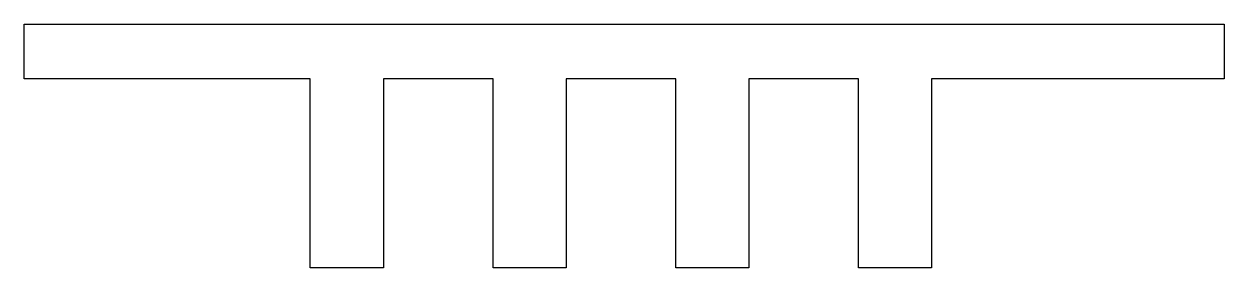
# Model space of a CAD drawing. Header units: millimetres. Extents: x 0.5 to 99, y -20.5 to -0.5.
import ezdxf

# ---------------------------------------------------------------- set-up
doc = ezdxf.new("R2010")
doc.units = ezdxf.units.MM
doc.layers.get('0').update_dxf_attribs({"linetype": 'CONTINUOUS'})

msp = doc.modelspace()

# ---------------------------------------------------------------- linework, layer by layer
at = {"color": 7, "true_color": 0xffffff}
msp.add_lwpolyline([(0.5, -0.500142), (99.000001, -0.49986), (99.000001, -5), (75.000001, -5), (75.000001, -20.500001), (69.000001, -20.500001), (69.000001, -5), (60, -5), (60, -20.500001), (54, -20.500001), (54, -5), (45.000001, -5), (45.000001, -20.500001), (38.999999, -20.500001), (38.999999, -5), (30, -5), (30, -20.500001), (24.000001, -20.500001), (24.000001, -5), (0.5, -5), (0.5, -0.500142)], close=True, dxfattribs=at)

doc.saveas('drawing.dxf')
